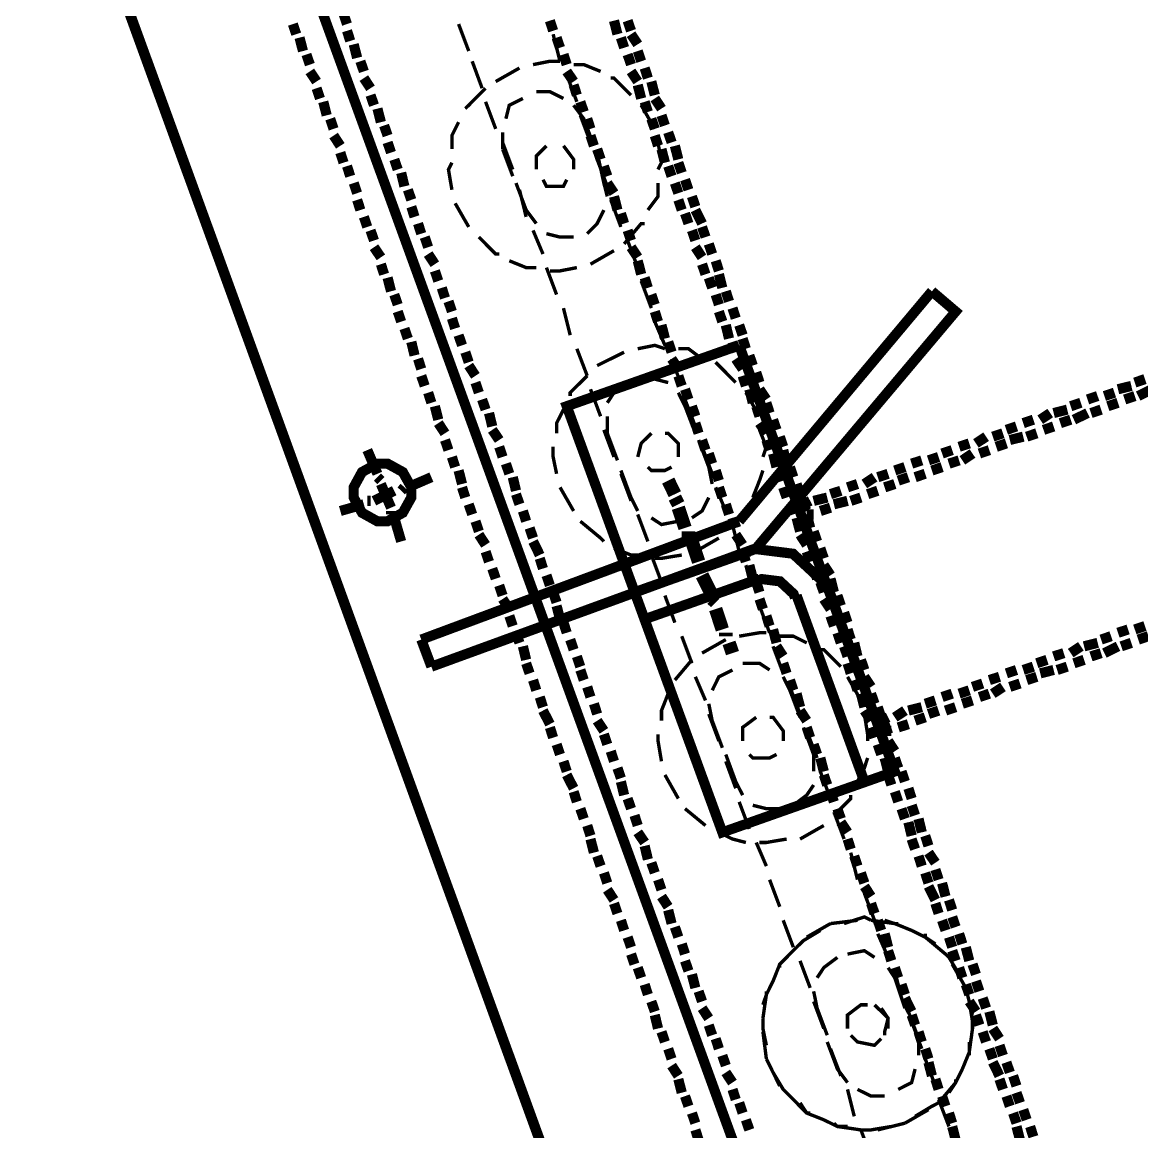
# Model space of a CAD drawing. Extents: x -2.4 to 13.4, y -16 to -5.
# Drawn here: x 2.379 to 2.93, y -12.385 to -11.838 of the extents above; entities that cross this region are included whole.
import ezdxf

# ---------------------------------------------------------------- set-up
doc = ezdxf.new("R2010")
doc.units = 0
doc.header["$MEASUREMENT"] = 0

msp = doc.modelspace()

# ---------------------------------------------------------------- linework, layer by layer
at = {"color": 0}
for points, const_width in [([(3.74199, -12.95219), (2.83868, -12.95219), (0.85698, -7.50883), (1.65538, -7.21884)], 0.005), ([(2.93368, -12.95219), (0.94198, -7.47715)], 0.005), ([(2.83868, -12.95219), (1.36198, -8.89381)], 0.005), ([(2.53868, -11.83886), (2.53698, -11.83387)], 0.005), ([(2.51368, -11.84384), (2.51198, -11.83886)], 0.005), ([(2.59368, -11.83886), (2.59868, -11.85215)], 0.00167), ([(2.64028, -11.84216), (2.63868, -11.83718)], 0.005), ([(2.67198, -11.84384), (2.67028, -11.83718)], 0.005), ([(2.67868, -11.84216), (2.67698, -11.83718)], 0.005), ([(2.51698, -11.85215), (2.51528, -11.84554)], 0.005), ([(2.54028, -11.84716), (2.53868, -11.84216)], 0.005), ([(2.64368, -11.85719), (2.64028, -11.84384)], 0.00167), ([(2.64368, -11.85052), (2.64198, -11.84554)], 0.005), ([(2.67528, -11.85052), (2.67368, -11.84554)], 0.005), ([(2.68198, -11.84884), (2.67868, -11.84384)], 0.005), ([(2.54368, -11.85551), (2.54198, -11.84884)], 0.005), ([(2.52038, -11.85883), (2.51868, -11.85383)], 0.005), ([(2.54698, -11.86219), (2.54528, -11.85719)], 0.005), ([(2.64698, -11.85883), (2.64538, -11.85383)], 0.005), ([(2.67868, -11.85883), (2.67698, -11.85383)], 0.005), ([(2.68368, -11.85719), (2.68198, -11.85215)], 0.005), ([(2.52368, -11.86718), (2.52038, -11.86219)], 0.005), ([(2.60038, -11.85719), (2.60528, -11.87048)], 0.00167), ([(2.62368, -11.86051), (2.61198, -11.86718)], 0.00167), ([(2.62368, -11.86051), (2.61198, -11.86718)], 0.00167), ([(2.64368, -11.85719), (2.63868, -11.85719), (2.63038, -11.85883)], 0.00167), ([(2.64368, -11.85719), (2.63868, -11.85719), (2.63038, -11.85883)], 0.00167), ([(2.65038, -11.86718), (2.64698, -11.86219)], 0.005), ([(2.66368, -11.86219), (2.65538, -11.85883), (2.65038, -11.85883)], 0.00167), ([(2.66368, -11.86219), (2.65538, -11.85883), (2.65038, -11.85883)], 0.00167), ([(2.68198, -11.86718), (2.67868, -11.86219)], 0.005), ([(2.68698, -11.86549), (2.68538, -11.86051)], 0.005), ([(2.55028, -11.87048), (2.54698, -11.86549)], 0.005), ([(2.65198, -11.87716), (2.64698, -11.86387)], 0.00167), ([(2.67868, -11.87386), (2.67028, -11.86549), (2.66868, -11.86549)], 0.00167), ([(2.67868, -11.87386), (2.67028, -11.86549), (2.66868, -11.86549)], 0.00167), ([(2.69038, -11.87386), (2.68868, -11.86718)], 0.005), ([(2.52538, -11.87554), (2.52368, -11.87048)], 0.005), ([(2.55198, -11.87884), (2.55028, -11.87386)], 0.005), ([(2.60698, -11.87048), (2.59868, -11.87884), (2.59698, -11.88052)], 0.00167), ([(2.60698, -11.87048), (2.59868, -11.87884), (2.59698, -11.88052)], 0.00167), ([(2.64538, -11.87554), (2.63868, -11.87218), (2.63198, -11.87218)], 0.00167), ([(2.65198, -11.87386), (2.65038, -11.86886)], 0.005), ([(2.68368, -11.87554), (2.68198, -11.86886)], 0.005), ([(2.52868, -11.88383), (2.52698, -11.87716)], 0.005), ([(2.60698, -11.87716), (2.61198, -11.89051)], 0.00167), ([(2.62538, -11.87554), (2.61868, -11.87884), (2.61698, -11.88551)], 0.00167), ([(2.65538, -11.88215), (2.65368, -11.87716)], 0.005), ([(2.68698, -11.88215), (2.68538, -11.87716)], 0.005), ([(2.69368, -11.88052), (2.69038, -11.87554)], 0.005), ([(2.55538, -11.8872), (2.55368, -11.88052)], 0.005), ([(2.66038, -11.89886), (2.65538, -11.88551), (2.65038, -11.87884)], 0.00167), ([(2.69038, -11.89051), (2.68368, -11.87884)], 0.00167), ([(2.69038, -11.89051), (2.68368, -11.87884)], 0.00167), ([(2.69538, -11.88883), (2.69368, -11.88383)], 0.005), ([(2.53208, -11.89051), (2.53038, -11.88551)], 0.005), ([(2.55868, -11.89381), (2.55698, -11.88883)], 0.005), ([(2.59368, -11.8872), (2.59038, -11.89381), (2.59038, -11.90049)], 0.00167), ([(2.59368, -11.8872), (2.59038, -11.89381), (2.59038, -11.90049)], 0.00167), ([(2.65868, -11.89718), (2.65368, -11.88383)], 0.00167), ([(2.65868, -11.89051), (2.65708, -11.88551)], 0.005), ([(2.69038, -11.89051), (2.68868, -11.88551)], 0.005), ([(2.53538, -11.89886), (2.53208, -11.89381)], 0.005), ([(2.61538, -11.89219), (2.61538, -11.90049)], 0.00167), ([(2.66038, -11.89886), (2.65868, -11.89381)], 0.005), ([(2.69198, -11.89886), (2.69038, -11.89381)], 0.005), ([(2.69868, -11.89718), (2.69698, -11.89219)], 0.005), ([(2.56038, -11.90218), (2.55868, -11.89718)], 0.005), ([(2.61538, -11.89718), (2.62038, -11.91052)], 0.00167), ([(2.63698, -11.89886), (2.63198, -11.90386), (2.63198, -11.91052)], 0.00167), ([(2.63698, -11.89886), (2.63198, -11.90386), (2.63198, -11.91052)], 0.00167), ([(2.65038, -11.91052), (2.65038, -11.90554), (2.64538, -11.89886)], 0.00167), ([(2.65038, -11.91052), (2.65038, -11.90554), (2.64538, -11.89886)], 0.00167), ([(2.66368, -11.90554), (2.66198, -11.90049)], 0.005), ([(2.69198, -11.91052), (2.69368, -11.90716), (2.69198, -11.89718)], 0.00167), ([(2.69198, -11.91052), (2.69368, -11.90716), (2.69198, -11.89718)], 0.00167), ([(2.69538, -11.90716), (2.69368, -11.90049)], 0.005), ([(2.70198, -11.90554), (2.70028, -11.89886)], 0.005), ([(2.53698, -11.90716), (2.53538, -11.90218)], 0.005), ([(2.56368, -11.91052), (2.56198, -11.90554)], 0.005), ([(2.61538, -11.90049), (2.62038, -11.91384)], 0.00167), ([(2.66698, -11.92381), (2.66528, -11.9172), (2.66198, -11.90218)], 0.00167), ([(2.54028, -11.91384), (2.53868, -11.90884)], 0.005), ([(2.56698, -11.91883), (2.56538, -11.91215)], 0.005), ([(2.59038, -11.90716), (2.58868, -11.91052), (2.59038, -11.92051)], 0.00167), ([(2.59038, -11.90716), (2.58868, -11.91052), (2.59038, -11.92051)], 0.00167), ([(2.66698, -11.91883), (2.66198, -11.90554)], 0.00167), ([(2.66698, -11.91384), (2.66528, -11.90884)], 0.005), ([(2.69868, -11.91384), (2.69698, -11.90884)], 0.005), ([(2.70368, -11.91215), (2.70198, -11.90716)], 0.005), ([(2.54368, -11.92219), (2.54198, -11.9172)], 0.005), ([(2.63528, -11.91552), (2.63698, -11.91883), (2.64538, -11.91883), (2.64698, -11.91552)], 0.00167), ([(2.63528, -11.91552), (2.63698, -11.91883), (2.64538, -11.91883), (2.64698, -11.91552)], 0.00167), ([(2.67028, -11.92219), (2.66698, -11.9172)], 0.005), ([(2.70198, -11.92219), (2.70028, -11.9172)], 0.005), ([(2.70698, -11.92051), (2.70528, -11.91552)], 0.005), ([(2.57038, -11.9255), (2.56868, -11.92051)], 0.005), ([(2.62198, -11.9172), (2.62698, -11.93049), (2.63198, -11.93716)], 0.00167), ([(2.62368, -11.92051), (2.62698, -11.93386)], 0.00167), ([(2.68698, -11.93049), (2.69198, -11.92381), (2.69198, -11.9172)], 0.00167), ([(2.68698, -11.93049), (2.69198, -11.92381), (2.69198, -11.9172)], 0.00167), ([(2.54528, -11.93049), (2.54368, -11.9255)], 0.005), ([(2.57198, -11.93386), (2.57038, -11.92887)], 0.005), ([(2.59198, -11.92718), (2.59868, -11.93884)], 0.00167), ([(2.59198, -11.92718), (2.59868, -11.93884)], 0.00167), ([(2.67198, -11.93049), (2.67028, -11.92381)], 0.005), ([(2.67368, -11.93884), (2.66868, -11.9255)], 0.00167), ([(2.70368, -11.93049), (2.70198, -11.9255)], 0.005), ([(2.71038, -11.92887), (2.70868, -11.92381)], 0.005), ([(2.54868, -11.93884), (2.54698, -11.93386)], 0.005), ([(2.65708, -11.94216), (2.66198, -11.93716), (2.66528, -11.93049)], 0.00167), ([(2.67528, -11.93716), (2.67368, -11.93218)], 0.005), ([(2.70698, -11.93716), (2.70528, -11.93218)], 0.005), ([(2.71368, -11.93716), (2.71038, -11.93049)], 0.005), ([(2.57528, -11.94216), (2.57368, -11.93716)], 0.005), ([(2.67528, -11.9472), (2.68368, -11.93716), (2.68538, -11.93716)], 0.00167), ([(2.67528, -11.9472), (2.68368, -11.93716), (2.68538, -11.93716)], 0.00167), ([(2.71538, -11.94384), (2.71368, -11.93884)], 0.005), ([(2.55198, -11.94552), (2.55028, -11.94052)], 0.005), ([(2.57868, -11.94883), (2.57698, -11.94384)], 0.005), ([(2.60368, -11.94384), (2.61198, -11.95219), (2.61368, -11.95219)], 0.00167), ([(2.60368, -11.94384), (2.61198, -11.95219), (2.61368, -11.95219)], 0.00167), ([(2.63038, -11.94052), (2.63528, -11.95219)], 0.00167), ([(2.63698, -11.94216), (2.64368, -11.94384), (2.65038, -11.94384)], 0.00167), ([(2.67868, -11.94552), (2.67698, -11.94052)], 0.005), ([(2.71038, -11.94552), (2.70868, -11.94052)], 0.005), ([(2.55538, -11.95381), (2.55198, -11.94883)], 0.005), ([(2.68198, -11.95887), (2.67698, -11.94552)], 0.00167), ([(2.68198, -11.95381), (2.67868, -11.94883)], 0.005), ([(2.71368, -11.95381), (2.71038, -11.94883)], 0.005), ([(2.71868, -11.95219), (2.71698, -11.9472)], 0.005), ([(2.58198, -11.95719), (2.57868, -11.95219)], 0.005), ([(2.65868, -11.95719), (2.67028, -11.95051)], 0.00167), ([(2.65868, -11.95719), (2.67028, -11.95051)], 0.00167), ([(2.68368, -11.96218), (2.68198, -11.95551)], 0.005), ([(2.72198, -11.96049), (2.72038, -11.95551)], 0.005), ([(2.55698, -11.96218), (2.55538, -11.95719)], 0.005), ([(2.58368, -11.96548), (2.58198, -11.96049)], 0.005), ([(2.61868, -11.95551), (2.62698, -11.95887), (2.63198, -11.95887)], 0.00167), ([(2.61868, -11.95551), (2.62698, -11.95887), (2.63198, -11.95887)], 0.00167), ([(2.63698, -11.95887), (2.64198, -11.97216)], 0.00167), ([(2.63868, -11.96049), (2.64368, -11.96049), (2.65198, -11.95887)], 0.00167), ([(2.63868, -11.96049), (2.64368, -11.96049), (2.65198, -11.95887)], 0.00167), ([(2.71538, -11.96218), (2.71368, -11.95719)], 0.005), ([(2.72368, -11.96884), (2.72198, -11.96218)], 0.005), ([(2.56038, -11.97054), (2.55868, -11.96386)], 0.005), ([(2.68868, -11.97883), (2.68368, -11.96548)], 0.00167), ([(2.68698, -11.96884), (2.68538, -11.96386)], 0.005), ([(2.71868, -11.96884), (2.71698, -11.96386)], 0.005), ([(2.56368, -11.97715), (2.56198, -11.97216)], 0.005), ([(2.58698, -11.97384), (2.58538, -11.96884)], 0.005), ([(2.69038, -11.97715), (2.68868, -11.97216)], 0.005), ([(2.72198, -11.97715), (2.72038, -11.97216)], 0.005), ([(2.72698, -11.97552), (2.72538, -11.97054)], 0.005), ([(2.73198, -12.08387), (2.82698, -11.97054)], 0.005), ([(2.74038, -12.09716), (2.83868, -11.98051), (2.82698, -11.97054)], 0.005), ([(2.59038, -11.98051), (2.58868, -11.97552)], 0.005), ([(2.56538, -11.98551), (2.56368, -11.98051)], 0.005), ([(2.59198, -11.98887), (2.59038, -11.98383)], 0.005), ([(2.64538, -11.97883), (2.64868, -11.99218)], 0.00167), ([(2.69198, -11.98551), (2.69038, -11.98051)], 0.005), ([(2.72368, -11.98551), (2.72198, -11.98051)], 0.005), ([(2.73028, -11.98383), (2.72868, -11.97883)], 0.005), ([(2.56868, -11.99386), (2.56698, -11.98887)], 0.005), ([(2.69538, -11.99718), (2.69038, -11.98551)], 0.00167), ([(2.69538, -11.99386), (2.69368, -11.98719)], 0.005), ([(2.72698, -11.99386), (2.72538, -11.98719)], 0.005), ([(2.73368, -11.99218), (2.73198, -11.98719)], 0.005), ([(2.59538, -11.99718), (2.59368, -11.99218)], 0.005), ([(2.73528, -11.99886), (2.73368, -11.99386)], 0.005), ([(2.57198, -12.00216), (2.57038, -11.99548)], 0.005), ([(2.59868, -12.00552), (2.59698, -12.00054)], 0.005), ([(2.77538, -12.11549), (2.80868, -12.20719), (2.72368, -12.23719), (2.64698, -12.02718), (2.73198, -11.99718)], 0.005), ([(2.65198, -11.99886), (2.65708, -12.0122)], 0.00167), ([(2.69538, -11.99886), (2.69038, -11.99718), (2.68198, -11.99886)], 0.00167), ([(2.69538, -11.99886), (2.69038, -11.99718), (2.68198, -11.99886)], 0.00167), ([(2.69868, -12.00054), (2.69698, -11.99548)], 0.005), ([(2.71368, -12.00384), (2.70698, -11.99886), (2.70198, -11.99886)], 0.00167), ([(2.71368, -12.00384), (2.70698, -11.99886), (2.70198, -11.99886)], 0.00167), ([(2.73028, -12.00054), (2.72868, -11.99548)], 0.005), ([(2.80868, -12.20719), (2.73198, -11.99718)], 0.005), ([(2.57528, -12.00883), (2.57368, -12.00384)], 0.005), ([(2.67528, -12.00054), (2.66198, -12.00715)], 0.00167), ([(2.67528, -12.00054), (2.66198, -12.00715)], 0.00167), ([(2.70198, -12.00883), (2.69868, -12.00384)], 0.005), ([(2.70368, -12.01719), (2.69868, -12.00384)], 0.00167), ([(2.73368, -12.00883), (2.73028, -12.00384)], 0.005), ([(2.73868, -12.00715), (2.73698, -12.00216)], 0.005), ([(2.60198, -12.0122), (2.59868, -12.00715)], 0.005), ([(2.73028, -12.01551), (2.72198, -12.00715), (2.72038, -12.00552)], 0.00167), ([(2.73028, -12.01551), (2.72198, -12.00715), (2.72038, -12.00552)], 0.00167), ([(2.74198, -12.01551), (2.74038, -12.01051)], 0.005), ([(2.57698, -12.01719), (2.57528, -12.0122)], 0.005), ([(2.60368, -12.0205), (2.60198, -12.01551)], 0.005), ([(2.65708, -12.0122), (2.64868, -12.0205), (2.64868, -12.02218)], 0.00167), ([(2.65708, -12.0122), (2.64868, -12.0205), (2.64868, -12.02218)], 0.00167), ([(2.67698, -12.01551), (2.67028, -12.0205), (2.66698, -12.02549)], 0.00167), ([(2.69698, -12.01551), (2.69038, -12.01383), (2.68368, -12.01383)], 0.00167), ([(2.70368, -12.01719), (2.70198, -12.0122)], 0.005), ([(2.73528, -12.01719), (2.73368, -12.0122)], 0.005), ([(2.92528, -12.01719), (2.91868, -12.01881)], 0.005), ([(2.93198, -12.01383), (2.92698, -12.01551)], 0.005), ([(2.58028, -12.02549), (2.57868, -12.0205)], 0.005), ([(2.65868, -12.01881), (2.66368, -12.03216)], 0.00167), ([(2.71038, -12.04052), (2.70528, -12.02718), (2.70198, -12.0205)], 0.00167), ([(2.70698, -12.02386), (2.70528, -12.01881)], 0.005), ([(2.74198, -12.03216), (2.73528, -12.0205)], 0.00167), ([(2.74198, -12.03216), (2.73528, -12.0205)], 0.00167), ([(2.73868, -12.02549), (2.73698, -12.01881)], 0.005), ([(2.74538, -12.02386), (2.74198, -12.01881)], 0.005), ([(2.90868, -12.02218), (2.90368, -12.02386)], 0.005), ([(2.91698, -12.0205), (2.91198, -12.02218)], 0.005), ([(2.92698, -12.02218), (2.92198, -12.02386)], 0.005), ([(2.93538, -12.01881), (2.92868, -12.02218)], 0.005), ([(2.58368, -12.03384), (2.58198, -12.02718)], 0.005), ([(2.60698, -12.02886), (2.60528, -12.02386)], 0.005), ([(2.71038, -12.03715), (2.70528, -12.02386)], 0.00167), ([(2.71038, -12.03216), (2.70868, -12.02718)], 0.005), ([(2.74198, -12.03216), (2.74038, -12.02718)], 0.005), ([(2.74698, -12.03054), (2.74538, -12.02549)], 0.005), ([(2.90038, -12.02549), (2.89538, -12.02718)], 0.005), ([(2.91868, -12.02549), (2.91368, -12.02718)], 0.005), ([(2.61028, -12.03715), (2.60868, -12.03054)], 0.005), ([(2.64538, -12.02886), (2.64198, -12.03552), (2.64198, -12.04052)], 0.00167), ([(2.64538, -12.02886), (2.64198, -12.03552), (2.64198, -12.04052)], 0.00167), ([(2.66698, -12.03216), (2.66698, -12.04052)], 0.00167), ([(2.75038, -12.03884), (2.74868, -12.03384)], 0.005), ([(2.87698, -12.03384), (2.87198, -12.03552)], 0.005), ([(2.88528, -12.03054), (2.88038, -12.03384)], 0.005), ([(2.89368, -12.02886), (2.88698, -12.03054)], 0.005), ([(2.89538, -12.03384), (2.89028, -12.03552)], 0.005), ([(2.90368, -12.03054), (2.89698, -12.03384)], 0.005), ([(2.91038, -12.02886), (2.90538, -12.03054)], 0.005), ([(2.58698, -12.04052), (2.58368, -12.03552)], 0.005), ([(2.61368, -12.04383), (2.61028, -12.03884)], 0.005), ([(2.71198, -12.04052), (2.71038, -12.03552)], 0.005), ([(2.74538, -12.04052), (2.74198, -12.03552)], 0.005), ([(2.86868, -12.03715), (2.86368, -12.03884)], 0.005), ([(2.88698, -12.03715), (2.88198, -12.03884)], 0.005), ([(2.58868, -12.04881), (2.58698, -12.04383)], 0.005), ([(2.66528, -12.03884), (2.67028, -12.05218)], 0.00167), ([(2.66698, -12.04052), (2.67198, -12.05387)], 0.00167), ([(2.68868, -12.04052), (2.68368, -12.04551), (2.68198, -12.05218)], 0.00167), ([(2.68868, -12.04052), (2.68368, -12.04551), (2.68198, -12.05218)], 0.00167), ([(2.70198, -12.05218), (2.70198, -12.04551), (2.69698, -12.04052), (2.69538, -12.04052)], 0.00167), ([(2.70198, -12.05218), (2.70198, -12.04551), (2.69698, -12.04052), (2.69538, -12.04052)], 0.00167), ([(2.71538, -12.04881), (2.71368, -12.04383)], 0.005), ([(2.74368, -12.05218), (2.74538, -12.04719), (2.74198, -12.03884)], 0.00167), ([(2.74368, -12.05218), (2.74538, -12.04719), (2.74198, -12.03884)], 0.00167), ([(2.74698, -12.04881), (2.74538, -12.04383)], 0.005), ([(2.75368, -12.04719), (2.75198, -12.0422)], 0.005), ([(2.85368, -12.0422), (2.84868, -12.04551)], 0.005), ([(2.86198, -12.04052), (2.85698, -12.0422)], 0.005), ([(2.87198, -12.0422), (2.86538, -12.04383)], 0.005), ([(2.87868, -12.04052), (2.87368, -12.0422)], 0.005), ([(2.55368, -12.06048), (2.54868, -12.04881)], 0.005), ([(2.61538, -12.05218), (2.61368, -12.04719)], 0.005), ([(2.64028, -12.04719), (2.64028, -12.05218), (2.64198, -12.06048)], 0.00167), ([(2.64028, -12.04719), (2.64028, -12.05218), (2.64198, -12.06048)], 0.00167), ([(2.71868, -12.06552), (2.71698, -12.05718), (2.71198, -12.04383)], 0.00167), ([(2.71868, -12.06048), (2.71368, -12.04719)], 0.00167), ([(2.71868, -12.05549), (2.71698, -12.0505)], 0.005), ([(2.75038, -12.05718), (2.74868, -12.0505)], 0.005), ([(2.75538, -12.05549), (2.75368, -12.04881)], 0.005), ([(2.83698, -12.04881), (2.83198, -12.0505)], 0.005), ([(2.84538, -12.04551), (2.84038, -12.04719)], 0.005), ([(2.84698, -12.0505), (2.84198, -12.05387)], 0.005), ([(2.85528, -12.04881), (2.85038, -12.0505)], 0.005), ([(2.86368, -12.04551), (2.85868, -12.04719)], 0.005), ([(2.59198, -12.05718), (2.59038, -12.05218)], 0.005), ([(2.61868, -12.06048), (2.61698, -12.05549)], 0.005), ([(2.82198, -12.05387), (2.81698, -12.05549)], 0.005), ([(2.83028, -12.05218), (2.82528, -12.05387)], 0.005), ([(2.84038, -12.05387), (2.83538, -12.05549)], 0.005), ([(2.59538, -12.06552), (2.59368, -12.05886)], 0.005), ([(2.67368, -12.05886), (2.67868, -12.0722), (2.68198, -12.07881)], 0.00167), ([(2.68698, -12.05718), (2.68868, -12.05886), (2.69538, -12.05886), (2.69868, -12.05718)], 0.00167), ([(2.68698, -12.05718), (2.68868, -12.05886), (2.69538, -12.05886), (2.69868, -12.05718)], 0.00167), ([(2.72198, -12.06384), (2.72038, -12.05886)], 0.005), ([(2.73868, -12.0722), (2.74198, -12.06384), (2.74368, -12.05886)], 0.00167), ([(2.73868, -12.0722), (2.74198, -12.06384), (2.74368, -12.05886)], 0.00167), ([(2.75368, -12.06384), (2.75198, -12.05886)], 0.005), ([(2.75868, -12.06216), (2.75698, -12.05718)], 0.005), ([(2.80538, -12.06048), (2.80028, -12.06216)], 0.005), ([(2.81368, -12.05718), (2.80868, -12.05886)], 0.005), ([(2.82368, -12.06048), (2.81868, -12.06216)], 0.005), ([(2.83198, -12.05718), (2.82698, -12.05886)], 0.005), ([(2.55538, -12.06384), (2.55368, -12.06216)], 0.005), ([(2.56038, -12.07719), (2.55538, -12.06552)], 0.005), ([(2.58028, -12.06216), (2.56868, -12.06716)], 0.005), ([(2.62198, -12.06884), (2.62038, -12.06216)], 0.005), ([(2.67368, -12.06048), (2.67868, -12.07383)], 0.00167), ([(2.69698, -12.06384), (2.70028, -12.07052)], 0.00667), ([(2.76198, -12.07052), (2.76028, -12.06552)], 0.005), ([(2.79028, -12.06552), (2.78538, -12.06716)], 0.005), ([(2.79868, -12.06216), (2.79368, -12.06552)], 0.005), ([(2.80868, -12.06552), (2.80368, -12.06716)], 0.005), ([(2.81538, -12.06216), (2.81038, -12.06384)], 0.005), ([(2.56198, -12.06884), (2.55198, -12.07383)], 0.005), ([(2.56698, -12.06716), (2.56538, -12.06884)], 0.005), ([(2.59698, -12.0722), (2.59538, -12.06716)], 0.005), ([(2.62368, -12.07551), (2.62198, -12.07052)], 0.005), ([(2.64368, -12.06716), (2.65038, -12.07881)], 0.00167), ([(2.64368, -12.06716), (2.65038, -12.07881)], 0.00167), ([(2.70028, -12.0722), (2.70198, -12.07551)], 0.00667), ([(2.72368, -12.0722), (2.72198, -12.06716)], 0.005), ([(2.72538, -12.07881), (2.72038, -12.06716)], 0.00167), ([(2.75538, -12.0722), (2.75368, -12.06716)], 0.005), ([(2.77538, -12.0722), (2.76868, -12.07383)], 0.005), ([(2.78208, -12.06884), (2.77698, -12.07052)], 0.005), ([(2.79198, -12.0722), (2.78698, -12.07383)], 0.005), ([(2.80028, -12.06884), (2.79528, -12.07052)], 0.005), ([(2.54698, -12.07551), (2.53538, -12.07881)], 0.005), ([(2.55028, -12.07383), (2.54868, -12.07383)], 0.005), ([(2.60038, -12.08051), (2.59868, -12.07551)], 0.005), ([(2.70198, -12.07719), (2.70528, -12.08718)], 0.00667), ([(2.70868, -12.08219), (2.71368, -12.07881), (2.71698, -12.0722)], 0.00167), ([(2.72698, -12.08051), (2.72538, -12.07551)], 0.005), ([(2.75868, -12.08051), (2.75698, -12.07551)], 0.005), ([(2.76528, -12.07881), (2.76198, -12.07383)], 0.005), ([(2.76698, -12.07383), (2.76368, -12.07551)], 0.005), ([(2.77698, -12.07719), (2.77198, -12.07881)], 0.005), ([(2.78538, -12.07383), (2.77868, -12.07551)], 0.005), ([(2.56038, -12.08051), (2.56038, -12.07881)], 0.005), ([(2.56538, -12.09384), (2.56198, -12.08219)], 0.005), ([(2.62698, -12.08387), (2.62538, -12.07881)], 0.005), ([(2.68198, -12.08051), (2.68698, -12.09384)], 0.00167), ([(2.72698, -12.08718), (2.73528, -12.07881), (2.73698, -12.07719)], 0.00167), ([(2.72698, -12.08718), (2.73528, -12.07881), (2.73698, -12.07719)], 0.00167), ([(2.73028, -12.08718), (2.72868, -12.08219)], 0.005), ([(2.76198, -12.08886), (2.76028, -12.08219)], 0.005), ([(2.76698, -12.08718), (2.76528, -12.08051)], 0.005), ([(2.76868, -12.08051), (2.76528, -12.08051)], 0.005), ([(2.73198, -12.08387), (2.57528, -12.14219)], 0.005), ([(2.60368, -12.08886), (2.60198, -12.08387)], 0.005), ([(2.63038, -12.09216), (2.62868, -12.08718)], 0.005), ([(2.65368, -12.08387), (2.66368, -12.09216), (2.66528, -12.09384)], 0.00167), ([(2.65368, -12.08387), (2.66368, -12.09216), (2.66528, -12.09384)], 0.00167), ([(2.68868, -12.08219), (2.69368, -12.08549), (2.70198, -12.08387)], 0.00167), ([(2.70698, -12.08886), (2.70698, -12.09216)], 0.00667), ([(2.73198, -12.09884), (2.72868, -12.08549)], 0.00167), ([(2.77038, -12.09384), (2.76868, -12.08886)], 0.005), ([(2.60698, -12.09554), (2.60368, -12.09048)], 0.005), ([(2.63368, -12.10052), (2.63038, -12.09384)], 0.005), ([(2.70868, -12.09384), (2.71198, -12.10383)], 0.00667), ([(2.71038, -12.09884), (2.72198, -12.09216)], 0.00167), ([(2.71038, -12.09884), (2.72198, -12.09216)], 0.00167), ([(2.73368, -12.09554), (2.73028, -12.09048)], 0.005), ([(2.76528, -12.09554), (2.76198, -12.09048)], 0.005), ([(2.74038, -12.09716), (2.58028, -12.15554)], 0.005), ([(2.60868, -12.10383), (2.60698, -12.09884)], 0.005), ([(2.67028, -12.09716), (2.67868, -12.10052), (2.68368, -12.10052)], 0.00167), ([(2.67028, -12.09716), (2.67868, -12.10052), (2.68368, -12.10052)], 0.00167), ([(2.73698, -12.09884), (2.68038, -12.11886)], 0.005), ([(2.73528, -12.10383), (2.73368, -12.09884)], 0.005), ([(2.77358, -12.11637), (2.77218, -12.11256), (2.75848, -12.09987), (2.73988, -12.09754), (2.73618, -12.09895)], 0.005), ([(2.76698, -12.10383), (2.76528, -12.09884)], 0.005), ([(2.77368, -12.10215), (2.77198, -12.09716)], 0.005), ([(2.63528, -12.10719), (2.63368, -12.10215)], 0.005), ([(2.68868, -12.10052), (2.69368, -12.11387)], 0.00167), ([(2.69038, -12.10215), (2.69368, -12.10215), (2.70368, -12.10052)], 0.00167), ([(2.69038, -12.10215), (2.69368, -12.10215), (2.70368, -12.10052)], 0.00167), ([(2.71198, -12.10551), (2.71368, -12.10883)], 0.00667), ([(2.73868, -12.11219), (2.73698, -12.10551)], 0.005), ([(2.77698, -12.11051), (2.77368, -12.10551)], 0.005), ([(2.61198, -12.11219), (2.61028, -12.10719)], 0.005), ([(2.63868, -12.11549), (2.63698, -12.11051)], 0.005), ([(2.71368, -12.11051), (2.71868, -12.12048)], 0.00667), ([(2.74038, -12.11886), (2.73528, -12.10551)], 0.00167), ([(2.77038, -12.11219), (2.76868, -12.10719)], 0.005), ([(2.61538, -12.12048), (2.61368, -12.11549)], 0.005), ([(2.74198, -12.11219), (2.68538, -12.13215)], 0.005), ([(2.74198, -12.11886), (2.74038, -12.11387)], 0.005), ([(2.75948, -12.12152), (2.75878, -12.11968), (2.75208, -12.11349), (2.74308, -12.11236), (2.74138, -12.11305)], 0.005), ([(2.77368, -12.11886), (2.77198, -12.11387)], 0.005), ([(2.77868, -12.11886), (2.77698, -12.11219)], 0.005), ([(2.61868, -12.12716), (2.61538, -12.12218)], 0.005), ([(2.64198, -12.12386), (2.64028, -12.11886)], 0.005), ([(2.69538, -12.12048), (2.70028, -12.13383)], 0.00167), ([(2.71868, -12.12218), (2.72038, -12.12386)], 0.00667), ([(2.74368, -12.12716), (2.74198, -12.12218)], 0.005), ([(2.79368, -12.21218), (2.76028, -12.12048)], 0.005), ([(2.77698, -12.12716), (2.77368, -12.12218)], 0.005), ([(2.78208, -12.12554), (2.78038, -12.12048)], 0.005), ([(2.64368, -12.13215), (2.64198, -12.12554)], 0.005), ([(2.72038, -12.12716), (2.72368, -12.1372)], 0.00667), ([(2.74698, -12.13883), (2.74198, -12.12554)], 0.00167), ([(2.62038, -12.13551), (2.61868, -12.13052)], 0.005), ([(2.74698, -12.13551), (2.74538, -12.13052)], 0.005), ([(2.77868, -12.13551), (2.77698, -12.13052)], 0.005), ([(2.78538, -12.13383), (2.78368, -12.12884)], 0.005), ([(2.64698, -12.13883), (2.64538, -12.13383)], 0.005), ([(2.72538, -12.13883), (2.72538, -12.14051)], 0.00667), ([(2.75038, -12.14381), (2.74868, -12.1372)], 0.005), ([(2.78698, -12.14219), (2.78538, -12.1372)], 0.005), ([(2.92368, -12.1372), (2.91868, -12.13883)], 0.005), ([(2.93198, -12.13551), (2.92698, -12.1372)], 0.005), ([(2.58028, -12.15554), (2.57528, -12.14219)], 0.005), ([(2.62368, -12.14381), (2.62198, -12.13883)], 0.005), ([(2.65038, -12.14718), (2.64868, -12.14219)], 0.005), ([(2.70368, -12.14051), (2.70868, -12.15386)], 0.00167), ([(2.72538, -12.14219), (2.71368, -12.14886)], 0.00167), ([(2.72538, -12.14219), (2.71368, -12.14886)], 0.00167), ([(2.72698, -12.14381), (2.72868, -12.14886)], 0.00667), ([(2.74538, -12.13883), (2.74198, -12.13883), (2.73198, -12.14051)], 0.00167), ([(2.74538, -12.13883), (2.74198, -12.13883), (2.73198, -12.14051)], 0.00167), ([(2.76528, -12.14381), (2.75868, -12.14051), (2.75198, -12.14051)], 0.00167), ([(2.76528, -12.14381), (2.75868, -12.14051), (2.75198, -12.14051)], 0.00167), ([(2.78208, -12.14381), (2.78038, -12.13883)], 0.005), ([(2.79028, -12.15049), (2.78868, -12.14381)], 0.005), ([(2.90868, -12.14381), (2.90198, -12.1455)], 0.005), ([(2.91528, -12.14051), (2.91038, -12.14219)], 0.005), ([(2.92528, -12.14381), (2.92028, -12.1455)], 0.005), ([(2.93368, -12.14051), (2.92868, -12.14219)], 0.005), ([(2.62698, -12.15218), (2.62538, -12.1455)], 0.005), ([(2.75368, -12.15884), (2.74868, -12.1455)], 0.00167), ([(2.75368, -12.15049), (2.75038, -12.1455)], 0.005), ([(2.78208, -12.15554), (2.77368, -12.14718), (2.77198, -12.14718)], 0.00167), ([(2.78208, -12.15554), (2.77368, -12.14718), (2.77198, -12.14718)], 0.00167), ([(2.78538, -12.15049), (2.78368, -12.1455)], 0.005), ([(2.89198, -12.14886), (2.88698, -12.15049)], 0.005), ([(2.90038, -12.1455), (2.89538, -12.14886)], 0.005), ([(2.91038, -12.14886), (2.90538, -12.15049)], 0.005), ([(2.91868, -12.1455), (2.91198, -12.14886)], 0.005), ([(2.62868, -12.15884), (2.62698, -12.15386)], 0.005), ([(2.65368, -12.15554), (2.65198, -12.15049)], 0.005), ([(2.70868, -12.15218), (2.70028, -12.16215)], 0.00167), ([(2.70868, -12.15218), (2.70028, -12.16215)], 0.00167), ([(2.75538, -12.15884), (2.75368, -12.15386)], 0.005), ([(2.78698, -12.15884), (2.78538, -12.15386)], 0.005), ([(2.79368, -12.15716), (2.79198, -12.15218)], 0.005), ([(2.88368, -12.15218), (2.87868, -12.15386)], 0.005), ([(2.90198, -12.15218), (2.89698, -12.15386)], 0.005), ([(2.65538, -12.16215), (2.65368, -12.15716)], 0.005), ([(2.72868, -12.15716), (2.72198, -12.16052), (2.71868, -12.1672)], 0.00167), ([(2.74698, -12.15716), (2.74198, -12.15386), (2.73368, -12.15386)], 0.00167), ([(2.79698, -12.16552), (2.79368, -12.16052)], 0.005), ([(2.86028, -12.16052), (2.85528, -12.16215)], 0.005), ([(2.86868, -12.15716), (2.86368, -12.15884)], 0.005), ([(2.87698, -12.15554), (2.87198, -12.15716)], 0.005), ([(2.87868, -12.16052), (2.87368, -12.16215)], 0.005), ([(2.88698, -12.15716), (2.88038, -12.15884)], 0.005), ([(2.89368, -12.15554), (2.88868, -12.15716)], 0.005), ([(2.63198, -12.1672), (2.63038, -12.16215)], 0.005), ([(2.65868, -12.17051), (2.65708, -12.16552)], 0.005), ([(2.71038, -12.16052), (2.71538, -12.17219)], 0.00167), ([(2.76198, -12.18049), (2.75698, -12.1672), (2.75368, -12.16052)], 0.00167), ([(2.75868, -12.1672), (2.75698, -12.16215)], 0.005), ([(2.79198, -12.17219), (2.78538, -12.16052)], 0.00167), ([(2.79198, -12.17219), (2.78538, -12.16052)], 0.00167), ([(2.79028, -12.1672), (2.78868, -12.16215)], 0.005), ([(2.85198, -12.16384), (2.84698, -12.16552)], 0.005), ([(2.86198, -12.16552), (2.85698, -12.16883)], 0.005), ([(2.87038, -12.16384), (2.86538, -12.16552)], 0.005), ([(2.63528, -12.1755), (2.63368, -12.17051)], 0.005), ([(2.69698, -12.16883), (2.69368, -12.17718), (2.69368, -12.18218)], 0.00167), ([(2.69698, -12.16883), (2.69368, -12.17718), (2.69368, -12.18218)], 0.00167), ([(2.76198, -12.17887), (2.75698, -12.16552)], 0.00167), ([(2.76198, -12.1755), (2.76028, -12.16883)], 0.005), ([(2.79368, -12.1755), (2.79198, -12.16883)], 0.005), ([(2.79868, -12.17381), (2.79698, -12.16883)], 0.005), ([(2.83698, -12.16883), (2.83198, -12.17051)], 0.005), ([(2.84538, -12.1672), (2.84038, -12.16883)], 0.005), ([(2.85528, -12.16883), (2.85038, -12.17051)], 0.005), ([(2.63868, -12.18386), (2.63528, -12.17718)], 0.005), ([(2.66198, -12.17887), (2.66038, -12.17381)], 0.005), ([(2.71698, -12.17381), (2.71868, -12.18218)], 0.00167), ([(2.76528, -12.18218), (2.76198, -12.17718)], 0.005), ([(2.79698, -12.18218), (2.79368, -12.17718)], 0.005), ([(2.80198, -12.18049), (2.80028, -12.1755)], 0.005), ([(2.81368, -12.17718), (2.80868, -12.18049)], 0.005), ([(2.82198, -12.1755), (2.81538, -12.17718)], 0.005), ([(2.82868, -12.17219), (2.82368, -12.17381)], 0.005), ([(2.83028, -12.17718), (2.82528, -12.17887)], 0.005), ([(2.83868, -12.1755), (2.83368, -12.17718)], 0.005), ([(2.84698, -12.17219), (2.84198, -12.17381)], 0.005), ([(2.66528, -12.18716), (2.66198, -12.18218)], 0.005), ([(2.71698, -12.17887), (2.72198, -12.19216)], 0.00167), ([(2.74038, -12.18049), (2.73368, -12.18548), (2.73368, -12.19216)], 0.00167), ([(2.74038, -12.18049), (2.73368, -12.18548), (2.73368, -12.19216)], 0.00167), ([(2.75368, -12.19216), (2.75368, -12.18716), (2.74868, -12.18049), (2.74698, -12.18049)], 0.00167), ([(2.75368, -12.19216), (2.75368, -12.18716), (2.74868, -12.18049), (2.74698, -12.18049)], 0.00167), ([(2.79528, -12.19216), (2.79528, -12.18884), (2.79368, -12.17887)], 0.00167), ([(2.79528, -12.19216), (2.79528, -12.18884), (2.79368, -12.17887)], 0.00167), ([(2.80538, -12.18049), (2.80198, -12.18218)], 0.005), ([(2.82368, -12.18049), (2.81868, -12.18218)], 0.005), ([(2.64028, -12.19052), (2.63868, -12.18548)], 0.005), ([(2.71868, -12.18218), (2.72368, -12.19552)], 0.00167), ([(2.76698, -12.19052), (2.76528, -12.18548)], 0.005), ([(2.76868, -12.20719), (2.76868, -12.19883), (2.76368, -12.18548)], 0.00167), ([(2.79868, -12.19052), (2.79698, -12.18548)], 0.005), ([(2.80538, -12.18884), (2.80368, -12.18386)], 0.005), ([(2.80698, -12.18716), (2.80368, -12.18716)], 0.005), ([(2.81538, -12.18386), (2.81038, -12.18548)], 0.005), ([(2.64368, -12.19883), (2.64198, -12.19384)], 0.005), ([(2.66698, -12.19384), (2.66528, -12.18884)], 0.005), ([(2.69198, -12.18884), (2.69198, -12.19216), (2.69368, -12.20219)], 0.00167), ([(2.69198, -12.18884), (2.69198, -12.19216), (2.69368, -12.20219)], 0.00167), ([(2.77038, -12.20051), (2.76528, -12.18716)], 0.00167), ([(2.77038, -12.19883), (2.76868, -12.19384)], 0.005), ([(2.80198, -12.19883), (2.80028, -12.19384)], 0.005), ([(2.80868, -12.1972), (2.80538, -12.19216)], 0.005), ([(2.67028, -12.20219), (2.66868, -12.1972)], 0.005), ([(2.64698, -12.20719), (2.64538, -12.20219)], 0.005), ([(2.72538, -12.19883), (2.73028, -12.21218), (2.73368, -12.21884)], 0.00167), ([(2.72538, -12.20219), (2.73028, -12.21548)], 0.00167), ([(2.73698, -12.19883), (2.73868, -12.20051), (2.74698, -12.20051), (2.75038, -12.19883)], 0.00167), ([(2.73698, -12.19883), (2.73868, -12.20051), (2.74698, -12.20051), (2.75038, -12.19883)], 0.00167), ([(2.77368, -12.20719), (2.77198, -12.20051)], 0.005), ([(2.79028, -12.21218), (2.79368, -12.20551), (2.79528, -12.20051)], 0.00167), ([(2.79028, -12.21218), (2.79368, -12.20551), (2.79528, -12.20051)], 0.00167), ([(2.80538, -12.20719), (2.80368, -12.20051)], 0.005), ([(2.81038, -12.20551), (2.80868, -12.20051)], 0.005), ([(2.65038, -12.21548), (2.64698, -12.20887)], 0.005), ([(2.67368, -12.21049), (2.67198, -12.20551)], 0.005), ([(2.77698, -12.22054), (2.77198, -12.20719)], 0.00167), ([(2.77538, -12.21386), (2.77368, -12.20887)], 0.005), ([(2.80698, -12.21386), (2.80538, -12.20887)], 0.005), ([(2.81368, -12.21218), (2.81198, -12.20719)], 0.005), ([(2.67528, -12.21884), (2.67368, -12.21218)], 0.005), ([(2.69538, -12.20887), (2.70198, -12.22054)], 0.00167), ([(2.69538, -12.20887), (2.70198, -12.22054)], 0.00167), ([(2.75868, -12.22384), (2.76528, -12.21884), (2.76868, -12.21386)], 0.00167), ([(2.81698, -12.22054), (2.81538, -12.21548)], 0.005), ([(2.65198, -12.22216), (2.65038, -12.21716)], 0.005), ([(2.67868, -12.22552), (2.67698, -12.22054)], 0.005), ([(2.77868, -12.22216), (2.77698, -12.21716)], 0.005), ([(2.77868, -12.22883), (2.78698, -12.22054), (2.78698, -12.21884)], 0.00167), ([(2.77868, -12.22883), (2.78698, -12.22054), (2.78698, -12.21884)], 0.00167), ([(2.81038, -12.22216), (2.80868, -12.21716)], 0.005), ([(2.65538, -12.23051), (2.65368, -12.22552)], 0.005), ([(2.73198, -12.22216), (2.73698, -12.23551)], 0.00167), ([(2.73868, -12.22384), (2.74538, -12.22552), (2.75198, -12.22552)], 0.00167), ([(2.78208, -12.23051), (2.78038, -12.22552)], 0.005), ([(2.81368, -12.23051), (2.81198, -12.22552)], 0.005), ([(2.81868, -12.22883), (2.81698, -12.22384)], 0.005), ([(2.68198, -12.23383), (2.68038, -12.22883)], 0.005), ([(2.70528, -12.22552), (2.71538, -12.23383)], 0.00167), ([(2.70528, -12.22552), (2.71538, -12.23383)], 0.00167), ([(2.78368, -12.24049), (2.77868, -12.22715)], 0.00167), ([(2.78538, -12.23719), (2.78208, -12.23219)], 0.005), ([(2.81698, -12.23887), (2.81538, -12.23219)], 0.005), ([(2.82198, -12.23719), (2.82038, -12.23051)], 0.005), ([(2.65868, -12.23887), (2.65708, -12.23383)], 0.005), ([(2.68538, -12.24218), (2.68198, -12.23719)], 0.005), ([(2.76198, -12.24049), (2.77368, -12.23383)], 0.00167), ([(2.76198, -12.24049), (2.77368, -12.23383)], 0.00167), ([(2.66038, -12.24718), (2.65868, -12.24049)], 0.005), ([(2.72198, -12.23719), (2.72868, -12.24049), (2.73528, -12.24218)], 0.00167), ([(2.72198, -12.23719), (2.72868, -12.24049), (2.73528, -12.24218)], 0.00167), ([(2.74198, -12.24218), (2.74538, -12.24218), (2.75538, -12.24049)], 0.00167), ([(2.74198, -12.24218), (2.74538, -12.24218), (2.75538, -12.24049)], 0.00167), ([(2.78698, -12.24548), (2.78538, -12.24049)], 0.005), ([(2.81868, -12.24548), (2.81698, -12.24049)], 0.005), ([(2.82528, -12.24386), (2.82368, -12.23887)], 0.005), ([(2.66368, -12.25384), (2.66198, -12.24886)], 0.005), ([(2.68698, -12.25054), (2.68538, -12.24386)], 0.005), ([(2.74038, -12.24218), (2.74538, -12.25384)], 0.00167), ([(2.79028, -12.26051), (2.78698, -12.24718)], 0.00167), ([(2.79028, -12.25384), (2.78868, -12.24886)], 0.005), ([(2.82198, -12.25384), (2.82038, -12.24886)], 0.005), ([(2.82868, -12.25216), (2.82528, -12.24718)], 0.005), ([(2.69038, -12.25715), (2.68868, -12.25216)], 0.005), ([(2.66698, -12.2622), (2.66528, -12.25715)], 0.005), ([(2.79368, -12.2622), (2.79198, -12.25715)], 0.005), ([(2.82528, -12.2622), (2.82368, -12.25715)], 0.005), ([(2.83028, -12.26051), (2.82868, -12.25552)], 0.005), ([(2.67028, -12.2705), (2.66698, -12.26551)], 0.005), ([(2.69368, -12.26551), (2.69198, -12.26051)], 0.005), ([(2.74698, -12.26051), (2.75198, -12.27386)], 0.00167), ([(2.79698, -12.26881), (2.79368, -12.26383)], 0.005), ([(2.82868, -12.2705), (2.82528, -12.26383)], 0.005), ([(2.83368, -12.26881), (2.83198, -12.2622)], 0.005), ([(2.69698, -12.27386), (2.69368, -12.26881)], 0.005), ([(2.79868, -12.28054), (2.79368, -12.26719)], 0.00167), ([(2.83698, -12.27549), (2.83538, -12.2705)], 0.005), ([(2.67198, -12.27718), (2.67028, -12.27218)], 0.005), ([(2.69868, -12.28216), (2.69698, -12.27549)], 0.005), ([(2.79868, -12.27718), (2.79698, -12.27218)], 0.005), ([(2.83028, -12.27718), (2.82868, -12.27218)], 0.005), ([(2.67528, -12.28552), (2.67368, -12.28054)], 0.005), ([(2.75368, -12.28054), (2.75868, -12.29383)], 0.00167), ([(2.77698, -12.28216), (2.79028, -12.28054)], 0.00167), ([(2.79698, -12.28054), (2.79368, -12.27886), (2.78368, -12.28216)], 0.00167), ([(2.79698, -12.28054), (2.80868, -12.28216), (2.81038, -12.28216)], 0.00167), ([(2.80198, -12.28552), (2.80028, -12.28054)], 0.005), ([(2.81698, -12.28552), (2.80868, -12.28216), (2.80368, -12.28054)], 0.00167), ([(2.83368, -12.28552), (2.83198, -12.28054)], 0.005), ([(2.83868, -12.28384), (2.83698, -12.27886)], 0.005), ([(2.70198, -12.28884), (2.70028, -12.28384)], 0.005), ([(2.76028, -12.29383), (2.76368, -12.29052), (2.77198, -12.28552)], 0.00167), ([(2.77698, -12.28216), (2.76528, -12.28884)], 0.00167), ([(2.80538, -12.29383), (2.80368, -12.28715)], 0.005), ([(2.81698, -12.28552), (2.82368, -12.28884), (2.82868, -12.2922)], 0.00167), ([(2.84198, -12.2922), (2.84038, -12.28715)], 0.005), ([(2.67868, -12.29383), (2.67698, -12.28884)], 0.005), ([(2.70528, -12.29719), (2.70368, -12.2922)], 0.005), ([(2.80538, -12.29881), (2.80028, -12.28715)], 0.00167), ([(2.83368, -12.29719), (2.82368, -12.28884), (2.82368, -12.28715)], 0.00167), ([(2.83698, -12.29383), (2.83538, -12.28884)], 0.005), ([(2.68038, -12.30218), (2.67868, -12.29719)], 0.005), ([(2.76028, -12.29383), (2.75198, -12.30218), (2.75198, -12.30387)], 0.00167), ([(2.78538, -12.29719), (2.79368, -12.29551), (2.79868, -12.29881)], 0.00167), ([(2.80698, -12.3005), (2.80538, -12.29551)], 0.005), ([(2.83868, -12.3005), (2.83698, -12.29551)], 0.005), ([(2.84538, -12.3005), (2.84368, -12.29383)], 0.005), ([(2.68368, -12.30886), (2.68198, -12.30387)], 0.005), ([(2.70698, -12.30549), (2.70528, -12.3005)], 0.005), ([(2.74868, -12.31048), (2.75198, -12.30218), (2.75538, -12.29881)], 0.00167), ([(2.76198, -12.3005), (2.76698, -12.31384)], 0.00167), ([(2.77038, -12.30886), (2.77368, -12.30387), (2.78038, -12.29881)], 0.00167), ([(2.81038, -12.30886), (2.80868, -12.30387)], 0.005), ([(2.83368, -12.29719), (2.83538, -12.29881), (2.84038, -12.30718)], 0.00167), ([(2.84368, -12.31384), (2.83698, -12.30218)], 0.00167), ([(2.84198, -12.30886), (2.84038, -12.30387)], 0.005), ([(2.84868, -12.30718), (2.84698, -12.30218)], 0.005), ([(2.71038, -12.31384), (2.70868, -12.30718)], 0.005), ([(2.80538, -12.30387), (2.80868, -12.30886), (2.81368, -12.32383)], 0.00167), ([(2.81198, -12.31884), (2.80868, -12.30549)], 0.00167), ([(2.68698, -12.31716), (2.68538, -12.31216)], 0.005), ([(2.74868, -12.31048), (2.74538, -12.31716), (2.74368, -12.3222)], 0.00167), ([(2.81368, -12.31716), (2.81198, -12.31216)], 0.005), ([(2.84538, -12.31716), (2.84368, -12.31216)], 0.005), ([(2.85038, -12.31552), (2.84868, -12.31048)], 0.005), ([(2.69038, -12.32551), (2.68868, -12.32052)], 0.005), ([(2.71368, -12.32052), (2.71198, -12.31552)], 0.005), ([(2.74368, -12.32881), (2.74538, -12.31716), (2.74538, -12.31552)], 0.00167), ([(2.77538, -12.33718), (2.77038, -12.32383), (2.76868, -12.31552)], 0.00167), ([(2.81698, -12.32551), (2.81368, -12.31884)], 0.005), ([(2.84368, -12.31384), (2.84698, -12.32719)], 0.00167), ([(2.84868, -12.32551), (2.84538, -12.32052)], 0.005), ([(2.85368, -12.32383), (2.85198, -12.31884)], 0.005), ([(2.71698, -12.32881), (2.71368, -12.32383)], 0.005), ([(2.76868, -12.32052), (2.77368, -12.33387)], 0.00167), ([(2.78538, -12.33051), (2.78538, -12.32719), (2.79198, -12.3222), (2.79528, -12.3222)], 0.00167), ([(2.79198, -12.3222), (2.78538, -12.32719), (2.78538, -12.33387)], 0.00167), ([(2.80538, -12.33387), (2.80538, -12.32881), (2.79868, -12.3222)], 0.00167), ([(2.80198, -12.32383), (2.80538, -12.32881), (2.80368, -12.33549), (2.80368, -12.33718)], 0.00167), ([(2.84698, -12.33387), (2.84698, -12.33051), (2.84538, -12.32052)], 0.00167), ([(2.85698, -12.33219), (2.85528, -12.32551)], 0.005), ([(2.69198, -12.33387), (2.69038, -12.32719)], 0.005), ([(2.74368, -12.32881), (2.74368, -12.33387), (2.74538, -12.34216)], 0.00167), ([(2.81868, -12.33219), (2.81698, -12.32719)], 0.005), ([(2.82038, -12.34716), (2.82038, -12.33886), (2.81538, -12.32551)], 0.00167), ([(2.85038, -12.33219), (2.84868, -12.32719)], 0.005), ([(2.69538, -12.34048), (2.69368, -12.33549)], 0.005), ([(2.71868, -12.33718), (2.71698, -12.33219)], 0.005), ([(2.74538, -12.34884), (2.74368, -12.33549)], 0.00167), ([(2.81698, -12.33051), (2.82198, -12.34384)], 0.00167), ([(2.82198, -12.34048), (2.82038, -12.33549)], 0.005), ([(2.84698, -12.33387), (2.84538, -12.34554), (2.84538, -12.34716)], 0.00167), ([(2.85368, -12.34048), (2.85198, -12.33549)], 0.005), ([(2.86028, -12.33886), (2.85698, -12.33387)], 0.005), ([(2.72198, -12.34384), (2.72038, -12.33886)], 0.005), ([(2.77538, -12.34048), (2.78038, -12.35383), (2.78538, -12.36051)], 0.00167), ([(2.79868, -12.34216), (2.79028, -12.34048), (2.78698, -12.33718)], 0.00167), ([(2.78868, -12.33886), (2.79028, -12.34048), (2.79868, -12.34216), (2.80198, -12.33886)], 0.00167), ([(2.84198, -12.35383), (2.84538, -12.34554), (2.84538, -12.34048)], 0.00167), ([(2.86198, -12.34716), (2.86028, -12.34216)], 0.005), ([(2.69868, -12.34884), (2.69698, -12.34384)], 0.005), ([(2.72538, -12.35215), (2.72368, -12.34716)], 0.005), ([(2.78208, -12.35719), (2.77698, -12.34384)], 0.00167), ([(2.82528, -12.34884), (2.82368, -12.34384)], 0.005), ([(2.85698, -12.34884), (2.85528, -12.34384)], 0.005), ([(2.70198, -12.35719), (2.69868, -12.35215)], 0.005), ([(2.74538, -12.34884), (2.75198, -12.36219)], 0.00167), ([(2.82698, -12.35719), (2.82528, -12.35052)], 0.005), ([(2.82368, -12.34884), (2.82868, -12.36219)], 0.00167), ([(2.86028, -12.35719), (2.85698, -12.35052)], 0.005), ([(2.86538, -12.35551), (2.86368, -12.35052)], 0.005), ([(2.70368, -12.36549), (2.70198, -12.35883)], 0.005), ([(2.72868, -12.36051), (2.72538, -12.35551)], 0.005), ([(2.75698, -12.36718), (2.75368, -12.36387), (2.74868, -12.35551)], 0.00167), ([(2.81038, -12.36387), (2.81698, -12.36051), (2.81868, -12.35383)], 0.00167), ([(2.83028, -12.36387), (2.82868, -12.35883)], 0.005), ([(2.84198, -12.35383), (2.83868, -12.36051), (2.83538, -12.36549)], 0.00167), ([(2.86198, -12.36387), (2.86028, -12.35883)], 0.005), ([(2.86868, -12.36219), (2.86698, -12.35719)], 0.005), ([(2.73028, -12.36886), (2.72868, -12.36387)], 0.005), ([(2.83028, -12.37048), (2.83868, -12.36051), (2.83868, -12.35883)], 0.00167), ([(2.70698, -12.37218), (2.70528, -12.36718)], 0.005), ([(2.73368, -12.37554), (2.73198, -12.37048)], 0.005), ([(2.75698, -12.36718), (2.76528, -12.37554), (2.76698, -12.37554)], 0.00167), ([(2.78868, -12.37716), (2.78538, -12.36387)], 0.00167), ([(2.79028, -12.36387), (2.79698, -12.36718), (2.80368, -12.36718)], 0.00167), ([(2.83368, -12.37218), (2.83198, -12.36718)], 0.005), ([(2.86538, -12.37218), (2.86368, -12.36718)], 0.005), ([(2.87038, -12.37048), (2.86868, -12.36549)], 0.005), ([(2.71038, -12.38052), (2.70868, -12.37554)], 0.005), ([(2.77368, -12.37884), (2.76528, -12.37554), (2.76198, -12.37048)], 0.00167), ([(2.81368, -12.38052), (2.82528, -12.37386)], 0.00167), ([(2.83028, -12.37048), (2.82698, -12.37218), (2.81868, -12.37716)], 0.00167), ([(2.83028, -12.36886), (2.83538, -12.38215)], 0.00167), ([(2.83698, -12.38052), (2.83538, -12.37554)], 0.005), ([(2.86868, -12.38052), (2.86698, -12.37554)], 0.005), ([(2.87368, -12.37884), (2.87198, -12.37386)], 0.005), ([(2.73698, -12.38383), (2.73528, -12.37884)], 0.005), ([(2.77368, -12.37884), (2.78038, -12.38215), (2.78538, -12.38215)], 0.00167), ([(2.71198, -12.38883), (2.71038, -12.38383)], 0.005), ([(2.79198, -12.38383), (2.78038, -12.38215), (2.77868, -12.38052)], 0.00167), ([(2.79198, -12.38383), (2.79698, -12.38383), (2.80698, -12.38215)], 0.00167), ([(2.79698, -12.39718), (2.79198, -12.38383)], 0.00167), ([(2.81368, -12.38052), (2.80028, -12.38383)], 0.00167), ([(2.83868, -12.38883), (2.83698, -12.38215)], 0.005), ([(2.87038, -12.38883), (2.86868, -12.38215)], 0.005), ([(2.87698, -12.3872), (2.87538, -12.38215)], 0.005)]:
    msp.add_lwpolyline(points, dxfattribs=dict(at, const_width=const_width))
for points, const_width in [([(2.62368, -11.86051), (2.62368, -11.86051)], 0.00167), ([(2.62368, -11.86051), (2.62368, -11.86051)], 0.00167), ([(2.63698, -11.89886), (2.63698, -11.89886)], 0.00167), ([(2.63698, -11.89886), (2.63698, -11.89886)], 0.00167), ([(2.67528, -12.00054), (2.67528, -12.00054)], 0.00167), ([(2.67528, -12.00054), (2.67528, -12.00054)], 0.00167), ([(2.68868, -12.04052), (2.68868, -12.04052)], 0.00167), ([(2.68868, -12.04052), (2.68868, -12.04052)], 0.00167), ([(2.55618, -12.05549), (2.55358, -12.05549), (2.54608, -12.05962), (2.54198, -12.06711), (2.54198, -12.06965), (2.54198, -12.07215), (2.54608, -12.07969), (2.55358, -12.08387), (2.55618, -12.08387), (2.55868, -12.08387), (2.56618, -12.07969), (2.57038, -12.07215), (2.57038, -12.06965), (2.57038, -12.06711), (2.56618, -12.05962), (2.55868, -12.05549), (2.55618, -12.05549)], 0.005), ([(2.72538, -12.14219), (2.72538, -12.14219)], 0.00167), ([(2.72538, -12.14219), (2.72538, -12.14219)], 0.00167), ([(2.74038, -12.18049), (2.74038, -12.18049)], 0.00167), ([(2.74038, -12.18049), (2.74038, -12.18049)], 0.00167), ([(2.77698, -12.28216), (2.77698, -12.28216)], 0.00167), ([(2.79198, -12.3222), (2.79198, -12.3222)], 0.00167), ([(2.79868, -12.34216), (2.79868, -12.34216)], 0.00167), ([(2.81368, -12.38052), (2.81368, -12.38052)], 0.00167)]:
    msp.add_lwpolyline(points, close=True, dxfattribs=dict(at, const_width=const_width))

doc.saveas('drawing.dxf')
